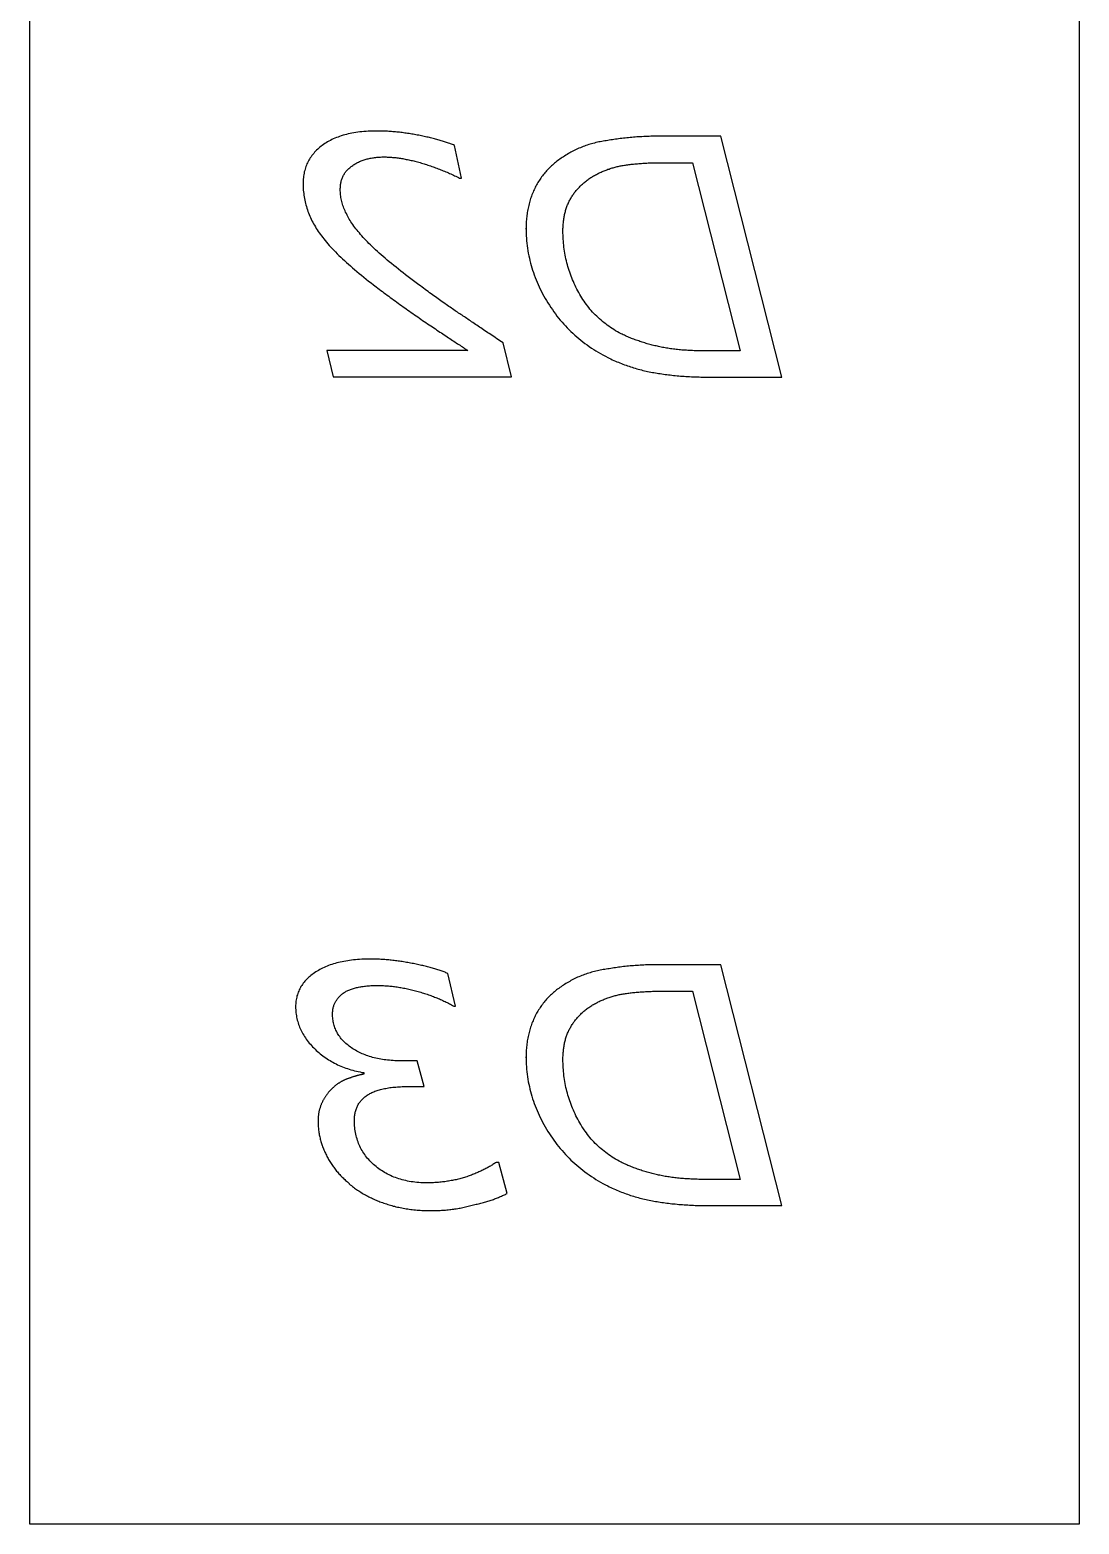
# Model space of a CAD drawing. Extents: x 0.06 to 4.03, y 0.06 to 10.05.
# Drawn here: x 2.046 to 4.034, y 3.889 to 6.72 of the extents above; entities that cross this region are included whole.
import ezdxf

# ---------------------------------------------------------------- set-up
doc = ezdxf.new("R2010")
doc.units = 0
doc.layers.add('CAPA_1', color=7, linetype='CONTINUOUS')

msp = doc.modelspace()

# ---------------------------------------------------------------- linework, layer by layer
at = {"layer": 'CAPA_1', "color": 7}
msp.add_lwpolyline([(2.0464, 10.054), (4.0337, 10.054), (4.0337, 3.8893), (2.0464, 3.8893)], close=True, dxfattribs=at)
for points in [[(2.7039, 6.5283), (2.6996, 6.5283), (2.6954, 6.5282), (2.6912, 6.5281), (2.6871, 6.5279), (2.6831, 6.5276), (2.6791, 6.5273), (2.6751, 6.527), (2.6713, 6.5265), (2.6675, 6.5261), (2.6638, 6.5255), (2.6601, 6.5249), (2.6565, 6.5243), (2.653, 6.5236), (2.6495, 6.5228), (2.6461, 6.522), (2.6427, 6.5211), (2.6395, 6.5202), (2.6362, 6.5192), (2.6331, 6.5181), (2.63, 6.517), (2.627, 6.5159), (2.624, 6.5147), (2.6211, 6.5134), (2.6183, 6.5121), (2.6155, 6.5107), (2.6128, 6.5092), (2.6102, 6.5078), (2.6076, 6.5062), (2.6051, 6.5046), (2.6026, 6.5029), (2.6003, 6.5012)], [(2.7829, 6.5202), (2.7802, 6.5207), (2.7776, 6.5212), (2.7749, 6.5217), (2.7723, 6.5222), (2.7697, 6.5226), (2.7671, 6.523), (2.7645, 6.5235), (2.7619, 6.5239), (2.7593, 6.5242), (2.7567, 6.5246), (2.7541, 6.525), (2.7515, 6.5253), (2.7489, 6.5256), (2.7464, 6.5259), (2.7438, 6.5262), (2.7413, 6.5264), (2.7387, 6.5267), (2.7362, 6.5269), (2.7337, 6.5271), (2.7312, 6.5273), (2.7287, 6.5275), (2.7262, 6.5277), (2.7237, 6.5278), (2.7212, 6.5279), (2.7187, 6.528), (2.7162, 6.5281), (2.7137, 6.5282), (2.7113, 6.5283), (2.7088, 6.5283), (2.7064, 6.5283), (2.7039, 6.5283)], [(2.8504, 6.5012), (2.8487, 6.5019), (2.8469, 6.5026), (2.8452, 6.5033), (2.8433, 6.504), (2.8415, 6.5046), (2.8396, 6.5053), (2.8377, 6.506), (2.8358, 6.5066), (2.8338, 6.5073), (2.8318, 6.5079), (2.8298, 6.5086), (2.8278, 6.5092), (2.8257, 6.5098), (2.8235, 6.5105), (2.8214, 6.5111), (2.8192, 6.5117), (2.817, 6.5123), (2.8148, 6.5129), (2.8125, 6.5135), (2.8102, 6.5141), (2.8079, 6.5147), (2.8055, 6.5152), (2.8031, 6.5158), (2.8007, 6.5164), (2.7982, 6.5169), (2.7957, 6.5175), (2.7932, 6.5181), (2.7907, 6.5186), (2.7881, 6.5191), (2.7855, 6.5197), (2.7829, 6.5202)], [(3.2397, 6.5185), (3.2362, 6.5185), (3.2327, 6.5185), (3.2293, 6.5184), (3.2259, 6.5184), (3.2224, 6.5183), (3.2191, 6.5182), (3.2157, 6.5181), (3.2124, 6.5179), (3.209, 6.5178), (3.2057, 6.5176), (3.2024, 6.5175), (3.1992, 6.5173), (3.1959, 6.5171), (3.1927, 6.5168), (3.1895, 6.5166), (3.1863, 6.5163), (3.1832, 6.516), (3.18, 6.5157), (3.1769, 6.5154), (3.1738, 6.5151), (3.1707, 6.5148), (3.1677, 6.5144), (3.1646, 6.514), (3.1616, 6.5136), (3.1586, 6.5132), (3.1556, 6.5128), (3.1527, 6.5123), (3.1497, 6.5118), (3.1468, 6.5114), (3.1439, 6.5109), (3.141, 6.5103)], [(3.336, 6.0621), (3.4704, 6.0621), (3.3554, 6.5185), (3.2397, 6.5185)], [(2.6003, 6.5012), (2.598, 6.4994), (2.5957, 6.4976), (2.5936, 6.4958), (2.5915, 6.4939), (2.5895, 6.492), (2.5875, 6.49), (2.5857, 6.488), (2.5839, 6.486), (2.5822, 6.4839), (2.5805, 6.4818), (2.579, 6.4797), (2.5775, 6.4775), (2.5761, 6.4752), (2.5748, 6.473), (2.5735, 6.4707), (2.5723, 6.4683), (2.5712, 6.466), (2.5702, 6.4636), (2.5693, 6.4611), (2.5684, 6.4586), (2.5676, 6.4561), (2.5669, 6.4535), (2.5662, 6.4509), (2.5657, 6.4483), (2.5652, 6.4456), (2.5648, 6.4429), (2.5644, 6.4401), (2.5642, 6.4373), (2.564, 6.4345), (2.5639, 6.4316), (2.5638, 6.4287)], [(2.8604, 6.4391), (2.8638, 6.4391), (2.8504, 6.5012)], [(3.141, 6.5103), (3.1381, 6.51), (3.1353, 6.5096), (3.1324, 6.5091), (3.1296, 6.5086), (3.1268, 6.5081), (3.124, 6.5076), (3.1212, 6.507), (3.1184, 6.5063), (3.1156, 6.5056), (3.1129, 6.5049), (3.1102, 6.5042), (3.1075, 6.5034), (3.1048, 6.5025), (3.1021, 6.5017), (3.0995, 6.5008), (3.0968, 6.4998), (3.0942, 6.4988), (3.0916, 6.4978), (3.089, 6.4968), (3.0864, 6.4957), (3.0838, 6.4945), (3.0813, 6.4933), (3.0788, 6.4921), (3.0762, 6.4909), (3.0737, 6.4896), (3.0713, 6.4883), (3.0688, 6.4869), (3.0663, 6.4855), (3.0639, 6.484), (3.0615, 6.4826), (3.0591, 6.481)], [(2.6344, 6.4176), (2.6344, 6.4195), (2.6345, 6.4214), (2.6346, 6.4233), (2.6348, 6.4251), (2.635, 6.4269), (2.6353, 6.4287), (2.6356, 6.4305), (2.6359, 6.4322), (2.6363, 6.4338), (2.6368, 6.4355), (2.6373, 6.4371), (2.6379, 6.4387), (2.6385, 6.4403), (2.6391, 6.4418), (2.6399, 6.4433), (2.6406, 6.4447), (2.6414, 6.4462), (2.6423, 6.4476), (2.6432, 6.4489), (2.6441, 6.4503), (2.6451, 6.4516), (2.6462, 6.4529), (2.6473, 6.4541), (2.6484, 6.4553), (2.6496, 6.4565), (2.6508, 6.4576), (2.6521, 6.4588), (2.6535, 6.4599), (2.6549, 6.4609), (2.6563, 6.4619), (2.6578, 6.4629)], [(2.6578, 6.4629), (2.6593, 6.464), (2.6608, 6.465), (2.6624, 6.4659), (2.664, 6.4669), (2.6656, 6.4678), (2.6672, 6.4686), (2.6689, 6.4695), (2.6706, 6.4703), (2.6723, 6.471), (2.6741, 6.4717), (2.6758, 6.4724), (2.6777, 6.4731), (2.6795, 6.4737), (2.6814, 6.4743), (2.6832, 6.4749), (2.6852, 6.4754), (2.6871, 6.4759), (2.6891, 6.4764), (2.6911, 6.4768), (2.6931, 6.4772), (2.6952, 6.4775), (2.6973, 6.4778), (2.6994, 6.4781), (2.7015, 6.4784), (2.7037, 6.4786), (2.7059, 6.4788), (2.7081, 6.4789), (2.7104, 6.4791), (2.7127, 6.4792), (2.715, 6.4792), (2.7173, 6.4792)], [(2.7173, 6.4792), (2.7192, 6.4792), (2.7212, 6.4792), (2.7232, 6.4791), (2.7251, 6.479), (2.7271, 6.4789), (2.7292, 6.4788), (2.7312, 6.4787), (2.7333, 6.4785), (2.7353, 6.4783), (2.7374, 6.4781), (2.7395, 6.4779), (2.7417, 6.4776), (2.7438, 6.4773), (2.746, 6.477), (2.7481, 6.4767), (2.7504, 6.4763), (2.7526, 6.476), (2.7548, 6.4756), (2.7571, 6.4751), (2.7593, 6.4747), (2.7616, 6.4742), (2.7639, 6.4738), (2.7663, 6.4732), (2.7686, 6.4727), (2.771, 6.4722), (2.7734, 6.4716), (2.7758, 6.471), (2.7782, 6.4704), (2.7806, 6.4697), (2.7831, 6.4691), (2.7855, 6.4684)], [(2.7855, 6.4684), (2.788, 6.4677), (2.7904, 6.4669), (2.7929, 6.4662), (2.7953, 6.4654), (2.7978, 6.4647), (2.8002, 6.4639), (2.8027, 6.4631), (2.8051, 6.4623), (2.8076, 6.4614), (2.81, 6.4606), (2.8124, 6.4597), (2.8148, 6.4588), (2.8173, 6.4579), (2.8197, 6.457), (2.8221, 6.4561), (2.8245, 6.4551), (2.8269, 6.4542), (2.8294, 6.4532), (2.8318, 6.4522), (2.8342, 6.4512), (2.8366, 6.4502), (2.839, 6.4491), (2.8414, 6.4481), (2.8438, 6.447), (2.8462, 6.4459), (2.8485, 6.4448), (2.8509, 6.4437), (2.8533, 6.4426), (2.8557, 6.4414), (2.8581, 6.4402), (2.8604, 6.4391)], [(3.0591, 6.481), (3.0568, 6.4796), (3.0546, 6.4782), (3.0524, 6.4767), (3.0502, 6.4752), (3.0481, 6.4737), (3.046, 6.4721), (3.0439, 6.4705), (3.0419, 6.4689), (3.0399, 6.4673), (3.038, 6.4656), (3.036, 6.4639), (3.0341, 6.4622), (3.0323, 6.4604), (3.0305, 6.4587), (3.0287, 6.4568), (3.0269, 6.455), (3.0252, 6.4531), (3.0236, 6.4512), (3.0219, 6.4493), (3.0203, 6.4474), (3.0187, 6.4454), (3.0172, 6.4434), (3.0157, 6.4414), (3.0142, 6.4393), (3.0128, 6.4372), (3.0114, 6.4351), (3.01, 6.4329), (3.0087, 6.4307), (3.0074, 6.4285), (3.0061, 6.4263), (3.0049, 6.424)], [(3.1106, 6.4412), (3.1123, 6.4422), (3.1141, 6.4433), (3.1159, 6.4442), (3.1176, 6.4452), (3.1194, 6.4462), (3.1212, 6.4471), (3.123, 6.448), (3.1248, 6.4489), (3.1266, 6.4497), (3.1284, 6.4506), (3.1303, 6.4514), (3.1321, 6.4522), (3.134, 6.4529), (3.1358, 6.4537), (3.1377, 6.4544), (3.1395, 6.4551), (3.1414, 6.4558), (3.1433, 6.4564), (3.1452, 6.4571), (3.1471, 6.4577), (3.149, 6.4583), (3.1509, 6.4588), (3.1528, 6.4594), (3.1547, 6.4599), (3.1567, 6.4604), (3.1586, 6.4609), (3.1606, 6.4613), (3.1625, 6.4618), (3.1645, 6.4622), (3.1665, 6.4625), (3.1684, 6.4629)], [(3.1684, 6.4629), (3.1704, 6.4633), (3.1725, 6.4636), (3.1745, 6.4639), (3.1767, 6.4642), (3.1788, 6.4645), (3.181, 6.4648), (3.1832, 6.4651), (3.1854, 6.4653), (3.1877, 6.4656), (3.19, 6.4658), (3.1923, 6.4661), (3.1947, 6.4663), (3.1971, 6.4665), (3.1996, 6.4667), (3.2021, 6.4669), (3.2046, 6.4671), (3.2071, 6.4672), (3.2097, 6.4674), (3.2123, 6.4675), (3.215, 6.4677), (3.2176, 6.4678), (3.2204, 6.4679), (3.2231, 6.468), (3.2259, 6.4681), (3.2287, 6.4681), (3.2316, 6.4682), (3.2345, 6.4682), (3.2374, 6.4683), (3.2403, 6.4683), (3.2433, 6.4683), (3.2464, 6.4683)], [(3.2464, 6.4683), (3.3015, 6.4683), (3.3918, 6.1118), (3.3226, 6.1118)], [(2.5638, 6.4287), (2.5638, 6.4256), (2.5639, 6.4224), (2.5641, 6.4192), (2.5643, 6.4161), (2.5646, 6.4129), (2.565, 6.4098), (2.5654, 6.4067), (2.5659, 6.4036), (2.5664, 6.4005), (2.567, 6.3974), (2.5677, 6.3944), (2.5684, 6.3913), (2.5692, 6.3883), (2.5701, 6.3852), (2.571, 6.3822), (2.572, 6.3792), (2.5731, 6.3762), (2.5742, 6.3732), (2.5754, 6.3702), (2.5766, 6.3673), (2.5779, 6.3643), (2.5793, 6.3614), (2.5807, 6.3584), (2.5823, 6.3555), (2.5838, 6.3526), (2.5855, 6.3497), (2.5872, 6.3468), (2.5889, 6.3439), (2.5907, 6.3411), (2.5926, 6.3382), (2.5946, 6.3354)], [(3.0698, 6.3989), (3.0707, 6.4004), (3.0716, 6.402), (3.0725, 6.4035), (3.0735, 6.4051), (3.0745, 6.4066), (3.0755, 6.4081), (3.0765, 6.4096), (3.0776, 6.411), (3.0787, 6.4125), (3.0799, 6.4139), (3.0811, 6.4154), (3.0823, 6.4168), (3.0835, 6.4182), (3.0847, 6.4196), (3.086, 6.421), (3.0873, 6.4223), (3.0887, 6.4237), (3.0901, 6.425), (3.0915, 6.4264), (3.0929, 6.4277), (3.0944, 6.429), (3.0959, 6.4302), (3.0974, 6.4315), (3.0989, 6.4328), (3.1005, 6.434), (3.1021, 6.4352), (3.1037, 6.4365), (3.1054, 6.4377), (3.1071, 6.4389), (3.1088, 6.44), (3.1106, 6.4412)], [(2.6681, 6.3378), (2.666, 6.3405), (2.6639, 6.3431), (2.6619, 6.3457), (2.66, 6.3484), (2.6581, 6.351), (2.6563, 6.3536), (2.6546, 6.3562), (2.653, 6.3588), (2.6514, 6.3614), (2.6499, 6.364), (2.6484, 6.3666), (2.6471, 6.3692), (2.6458, 6.3718), (2.6445, 6.3744), (2.6434, 6.377), (2.6423, 6.3795), (2.6413, 6.3821), (2.6403, 6.3847), (2.6394, 6.3872), (2.6386, 6.3898), (2.6379, 6.3923), (2.6372, 6.3949), (2.6366, 6.3974), (2.6361, 6.4), (2.6356, 6.4025), (2.6353, 6.405), (2.6349, 6.4076), (2.6347, 6.4101), (2.6345, 6.4126), (2.6344, 6.4151), (2.6344, 6.4176)], [(3.0049, 6.424), (3.0037, 6.4218), (3.0026, 6.4195), (3.0015, 6.4172), (3.0004, 6.4148), (2.9994, 6.4125), (2.9984, 6.4101), (2.9974, 6.4077), (2.9965, 6.4052), (2.9956, 6.4028), (2.9948, 6.4003), (2.994, 6.3978), (2.9932, 6.3952), (2.9925, 6.3927), (2.9918, 6.3901), (2.9912, 6.3875), (2.9906, 6.3849), (2.99, 6.3822), (2.9895, 6.3795), (2.989, 6.3768), (2.9885, 6.3741), (2.9881, 6.3714), (2.9877, 6.3686), (2.9874, 6.3658), (2.9871, 6.363), (2.9869, 6.3602), (2.9867, 6.3573), (2.9865, 6.3544), (2.9863, 6.3515), (2.9862, 6.3486), (2.9862, 6.3456), (2.9862, 6.3426)], [(3.0561, 6.3389), (3.0561, 6.3411), (3.0561, 6.3434), (3.0562, 6.3456), (3.0563, 6.3478), (3.0564, 6.3499), (3.0566, 6.3521), (3.0568, 6.3542), (3.057, 6.3563), (3.0572, 6.3584), (3.0575, 6.3604), (3.0578, 6.3625), (3.0581, 6.3645), (3.0585, 6.3665), (3.0589, 6.3685), (3.0593, 6.3704), (3.0597, 6.3723), (3.0602, 6.3743), (3.0607, 6.3762), (3.0612, 6.378), (3.0618, 6.3799), (3.0624, 6.3817), (3.063, 6.3835), (3.0636, 6.3853), (3.0643, 6.3871), (3.065, 6.3888), (3.0657, 6.3905), (3.0665, 6.3922), (3.0673, 6.3939), (3.0681, 6.3956), (3.0689, 6.3972), (3.0698, 6.3989)], [(2.9862, 6.3443), (2.9862, 6.3395), (2.9864, 6.3347), (2.9866, 6.3299), (2.9869, 6.3251), (2.9873, 6.3204), (2.9877, 6.3156), (2.9883, 6.3109), (2.9889, 6.3062), (2.9897, 6.3015), (2.9905, 6.2968), (2.9914, 6.2922), (2.9924, 6.2875), (2.9935, 6.2829), (2.9946, 6.2783), (2.9959, 6.2737), (2.9972, 6.2692), (2.9987, 6.2646), (3.0002, 6.2601), (3.0018, 6.2556), (3.0034, 6.251), (3.0052, 6.2466), (3.0071, 6.2421), (3.009, 6.2376), (3.011, 6.2332), (3.0132, 6.2288), (3.0154, 6.2244), (3.0176, 6.22), (3.02, 6.2156), (3.0225, 6.2113), (3.025, 6.207), (3.0277, 6.2026)], [(2.9862, 6.3426), (2.9862, 6.3443)], [(2.5946, 6.3354), (2.5966, 6.3325), (2.5987, 6.3296), (2.601, 6.3267), (2.6033, 6.3238), (2.6057, 6.3208), (2.6082, 6.3178), (2.6108, 6.3148), (2.6135, 6.3117), (2.6163, 6.3086), (2.6192, 6.3055), (2.6222, 6.3024), (2.6253, 6.2992), (2.6285, 6.296), (2.6318, 6.2927), (2.6352, 6.2895), (2.6386, 6.2862), (2.6422, 6.2828), (2.6459, 6.2795), (2.6496, 6.2761), (2.6535, 6.2727), (2.6574, 6.2692), (2.6615, 6.2657), (2.6656, 6.2622), (2.6699, 6.2587), (2.6742, 6.2551), (2.6787, 6.2515), (2.6832, 6.2479), (2.6878, 6.2442), (2.6925, 6.2405), (2.6973, 6.2368), (2.7023, 6.2331)], [(2.7832, 6.2371), (2.778, 6.241), (2.7729, 6.2448), (2.7678, 6.2485), (2.7629, 6.2522), (2.7581, 6.2559), (2.7534, 6.2595), (2.7488, 6.2631), (2.7443, 6.2667), (2.7399, 6.2702), (2.7356, 6.2737), (2.7313, 6.2772), (2.7272, 6.2806), (2.7232, 6.2839), (2.7193, 6.2872), (2.7155, 6.2905), (2.7118, 6.2938), (2.7082, 6.297), (2.7047, 6.3002), (2.7013, 6.3033), (2.6979, 6.3064), (2.6947, 6.3094), (2.6916, 6.3125), (2.6886, 6.3154), (2.6857, 6.3184), (2.6829, 6.3213), (2.6802, 6.3241), (2.6776, 6.3269), (2.6751, 6.3297), (2.6727, 6.3325), (2.6704, 6.3352), (2.6681, 6.3378)], [(3.0561, 6.3387), (3.0561, 6.3389)], [(3.0842, 6.2256), (3.0824, 6.229), (3.0807, 6.2325), (3.079, 6.236), (3.0774, 6.2395), (3.0758, 6.243), (3.0743, 6.2465), (3.0729, 6.25), (3.0715, 6.2536), (3.0702, 6.2571), (3.069, 6.2607), (3.0678, 6.2643), (3.0666, 6.2679), (3.0655, 6.2715), (3.0645, 6.2751), (3.0636, 6.2788), (3.0626, 6.2824), (3.0618, 6.2861), (3.061, 6.2897), (3.0603, 6.2934), (3.0596, 6.2971), (3.059, 6.3008), (3.0584, 6.3046), (3.0579, 6.3083), (3.0575, 6.3121), (3.0571, 6.3158), (3.0568, 6.3196), (3.0565, 6.3234), (3.0563, 6.3272), (3.0562, 6.331), (3.0561, 6.3349), (3.0561, 6.3387)], [(2.7023, 6.2331), (2.7052, 6.2308), (2.7082, 6.2286), (2.7112, 6.2264), (2.7141, 6.2241), (2.7171, 6.2219), (2.7201, 6.2197), (2.7231, 6.2175), (2.7261, 6.2153), (2.7291, 6.2131), (2.7321, 6.2109), (2.7351, 6.2087), (2.7381, 6.2065), (2.7412, 6.2043), (2.7442, 6.2021), (2.7472, 6.1999), (2.7503, 6.1977), (2.7533, 6.1955), (2.7564, 6.1934), (2.7594, 6.1912), (2.7625, 6.189), (2.7656, 6.1869), (2.7686, 6.1847), (2.7717, 6.1826), (2.7748, 6.1804), (2.7779, 6.1783), (2.781, 6.1761), (2.7841, 6.174), (2.7872, 6.1719), (2.7903, 6.1697), (2.7934, 6.1676), (2.7966, 6.1655)], [(2.8628, 6.1807), (2.8606, 6.1821), (2.8585, 6.1835), (2.8562, 6.185), (2.854, 6.1865), (2.8518, 6.188), (2.8495, 6.1896), (2.8471, 6.1912), (2.8448, 6.1928), (2.8424, 6.1944), (2.84, 6.1961), (2.8376, 6.1977), (2.8351, 6.1995), (2.8327, 6.2012), (2.8302, 6.203), (2.8276, 6.2048), (2.825, 6.2066), (2.8224, 6.2084), (2.8198, 6.2103), (2.8172, 6.2122), (2.8145, 6.2141), (2.8118, 6.2161), (2.8091, 6.2181), (2.8063, 6.2201), (2.8035, 6.2221), (2.8007, 6.2242), (2.7978, 6.2263), (2.795, 6.2284), (2.7921, 6.2305), (2.7891, 6.2327), (2.7862, 6.2349), (2.7832, 6.2371)], [(3.0277, 6.2026), (3.0304, 6.1984), (3.0331, 6.1942), (3.036, 6.19), (3.0389, 6.1859), (3.0418, 6.1819), (3.0448, 6.1779), (3.0479, 6.174), (3.0511, 6.1702), (3.0543, 6.1664), (3.0576, 6.1627), (3.0609, 6.1591), (3.0643, 6.1555), (3.0678, 6.1519), (3.0713, 6.1485), (3.0749, 6.1451), (3.0786, 6.1418), (3.0823, 6.1385), (3.0861, 6.1353), (3.0899, 6.1321), (3.0938, 6.129), (3.0978, 6.126), (3.1018, 6.1231), (3.1059, 6.1202), (3.1101, 6.1173), (3.1143, 6.1146), (3.1186, 6.1118), (3.123, 6.1092), (3.1274, 6.1066), (3.1319, 6.1041), (3.1364, 6.1016), (3.141, 6.0992)], [(3.1661, 6.1444), (3.1627, 6.1463), (3.1593, 6.1481), (3.1559, 6.1501), (3.1526, 6.1521), (3.1494, 6.1542), (3.1462, 6.1563), (3.1431, 6.1584), (3.14, 6.1606), (3.137, 6.1629), (3.134, 6.1652), (3.1311, 6.1675), (3.1283, 6.17), (3.1255, 6.1724), (3.1227, 6.1749), (3.12, 6.1775), (3.1174, 6.1801), (3.1148, 6.1828), (3.1123, 6.1855), (3.1098, 6.1883), (3.1073, 6.1911), (3.105, 6.194), (3.1026, 6.1969), (3.1004, 6.1999), (3.0982, 6.2029), (3.096, 6.206), (3.0939, 6.2091), (3.0918, 6.2123), (3.0898, 6.2155), (3.0879, 6.2188), (3.086, 6.2222), (3.0842, 6.2256)], [(2.9427, 6.127), (2.9397, 6.129), (2.9367, 6.131), (2.9337, 6.133), (2.9308, 6.1349), (2.9279, 6.1369), (2.925, 6.1388), (2.9221, 6.1407), (2.9193, 6.1426), (2.9165, 6.1445), (2.9138, 6.1463), (2.9111, 6.1481), (2.9084, 6.1499), (2.9057, 6.1517), (2.9031, 6.1535), (2.9004, 6.1553), (2.8979, 6.157), (2.8953, 6.1587), (2.8928, 6.1604), (2.8903, 6.1621), (2.8879, 6.1637), (2.8854, 6.1654), (2.883, 6.167), (2.8807, 6.1686), (2.8783, 6.1702), (2.876, 6.1717), (2.8737, 6.1733), (2.8715, 6.1748), (2.8693, 6.1763), (2.8671, 6.1778), (2.8649, 6.1792), (2.8628, 6.1807)], [(2.7966, 6.1655), (2.7997, 6.1634), (2.8027, 6.1613), (2.8057, 6.1593), (2.8087, 6.1573), (2.8117, 6.1553), (2.8146, 6.1533), (2.8175, 6.1514), (2.8203, 6.1495), (2.8231, 6.1476), (2.8259, 6.1458), (2.8286, 6.1439), (2.8313, 6.1421), (2.834, 6.1403), (2.8367, 6.1386), (2.8393, 6.1368), (2.8418, 6.1351), (2.8444, 6.1334), (2.8469, 6.1318), (2.8493, 6.1302), (2.8517, 6.1286), (2.8541, 6.127), (2.8565, 6.1254), (2.8588, 6.1239), (2.8611, 6.1224), (2.8634, 6.1209), (2.8656, 6.1195), (2.8678, 6.118), (2.8699, 6.1166), (2.872, 6.1152), (2.8741, 6.1139), (2.8762, 6.1126)], [(3.2373, 6.12), (3.2349, 6.1205), (3.2325, 6.1211), (3.2301, 6.1216), (3.2276, 6.1222), (3.2253, 6.1228), (3.2229, 6.1234), (3.2205, 6.1241), (3.2181, 6.1247), (3.2158, 6.1254), (3.2134, 6.1261), (3.2111, 6.1268), (3.2087, 6.1275), (3.2064, 6.1282), (3.2041, 6.129), (3.2018, 6.1298), (3.1995, 6.1306), (3.1972, 6.1314), (3.1949, 6.1322), (3.1926, 6.133), (3.1904, 6.1339), (3.1881, 6.1347), (3.1859, 6.1356), (3.1836, 6.1365), (3.1814, 6.1375), (3.1792, 6.1384), (3.177, 6.1394), (3.1748, 6.1403), (3.1726, 6.1413), (3.1704, 6.1423), (3.1683, 6.1434), (3.1661, 6.1444)], [(2.621, 6.0629), (2.9584, 6.0629), (2.9427, 6.127)], [(3.3226, 6.1118), (3.3195, 6.1118), (3.3165, 6.1119), (3.3134, 6.1119), (3.3104, 6.112), (3.3074, 6.1121), (3.3045, 6.1121), (3.3015, 6.1123), (3.2986, 6.1124), (3.2957, 6.1125), (3.2928, 6.1127), (3.29, 6.1129), (3.2871, 6.1131), (3.2843, 6.1133), (3.2815, 6.1135), (3.2788, 6.1137), (3.276, 6.114), (3.2733, 6.1143), (3.2706, 6.1146), (3.2679, 6.1149), (3.2652, 6.1152), (3.2626, 6.1156), (3.26, 6.1159), (3.2574, 6.1163), (3.2548, 6.1167), (3.2522, 6.1171), (3.2497, 6.1176), (3.2472, 6.118), (3.2447, 6.1185), (3.2422, 6.119), (3.2398, 6.1195), (3.2373, 6.12)], [(2.8762, 6.1126), (2.6086, 6.1126), (2.621, 6.0629)], [(3.141, 6.0992), (3.1439, 6.0979), (3.1467, 6.0965), (3.1496, 6.0952), (3.1524, 6.0939), (3.1553, 6.0926), (3.1582, 6.0914), (3.1611, 6.0902), (3.1639, 6.089), (3.1668, 6.0879), (3.1697, 6.0867), (3.1726, 6.0856), (3.1755, 6.0846), (3.1784, 6.0836), (3.1813, 6.0826), (3.1842, 6.0816), (3.1871, 6.0807), (3.19, 6.0798), (3.193, 6.0789), (3.1959, 6.078), (3.1988, 6.0772), (3.2017, 6.0764), (3.2047, 6.0757), (3.2076, 6.0749), (3.2106, 6.0743), (3.2135, 6.0736), (3.2165, 6.0729), (3.2194, 6.0723), (3.2224, 6.0718), (3.2254, 6.0712), (3.2283, 6.0707), (3.2313, 6.0702)], [(3.2313, 6.0702), (3.2343, 6.0697), (3.2373, 6.0692), (3.2404, 6.0687), (3.2434, 6.0682), (3.2465, 6.0678), (3.2496, 6.0674), (3.2528, 6.0669), (3.256, 6.0665), (3.2592, 6.0662), (3.2624, 6.0658), (3.2656, 6.0655), (3.2689, 6.0651), (3.2722, 6.0648), (3.2755, 6.0645), (3.2789, 6.0642), (3.2823, 6.064), (3.2857, 6.0637), (3.2891, 6.0635), (3.2925, 6.0633), (3.296, 6.0631), (3.2995, 6.0629), (3.3031, 6.0628), (3.3066, 6.0626), (3.3102, 6.0625), (3.3138, 6.0624), (3.3174, 6.0623), (3.3211, 6.0622), (3.3248, 6.0621), (3.3285, 6.0621), (3.3322, 6.0621), (3.336, 6.0621)], [(2.6916, 4.9597), (2.6873, 4.9597), (2.6832, 4.9596), (2.6791, 4.9595), (2.675, 4.9593), (2.671, 4.959), (2.6671, 4.9588), (2.6632, 4.9584), (2.6594, 4.9581), (2.6557, 4.9576), (2.652, 4.9571), (2.6483, 4.9566), (2.6448, 4.956), (2.6412, 4.9554), (2.6378, 4.9547), (2.6344, 4.954), (2.631, 4.9532), (2.6278, 4.9523), (2.6245, 4.9514), (2.6214, 4.9505), (2.6182, 4.9495), (2.6152, 4.9485), (2.6122, 4.9474), (2.6093, 4.9462), (2.6064, 4.945), (2.6036, 4.9438), (2.6008, 4.9425), (2.5981, 4.9412), (2.5955, 4.9398), (2.5929, 4.9383), (2.5904, 4.9368), (2.5879, 4.9353)], [(2.7702, 4.9515), (2.7675, 4.9521), (2.7648, 4.9526), (2.7622, 4.953), (2.7595, 4.9535), (2.7569, 4.954), (2.7543, 4.9544), (2.7516, 4.9548), (2.749, 4.9552), (2.7464, 4.9556), (2.7438, 4.9559), (2.7413, 4.9563), (2.7387, 4.9566), (2.7361, 4.9569), (2.7336, 4.9572), (2.731, 4.9575), (2.7285, 4.9578), (2.726, 4.958), (2.7235, 4.9583), (2.721, 4.9585), (2.7185, 4.9587), (2.716, 4.9588), (2.7135, 4.959), (2.711, 4.9591), (2.7085, 4.9593), (2.7061, 4.9594), (2.7036, 4.9595), (2.7012, 4.9595), (2.6988, 4.9596), (2.6964, 4.9597), (2.694, 4.9597), (2.6916, 4.9597)], [(2.5879, 4.9353), (2.5855, 4.9337), (2.5831, 4.932), (2.5809, 4.9304), (2.5787, 4.9287), (2.5766, 4.9269), (2.5746, 4.9252), (2.5726, 4.9234), (2.5708, 4.9215), (2.569, 4.9197), (2.5673, 4.9177), (2.5656, 4.9158), (2.5641, 4.9138), (2.5626, 4.9118), (2.5612, 4.9098), (2.5599, 4.9077), (2.5587, 4.9056), (2.5575, 4.9034), (2.5565, 4.9012), (2.5555, 4.899), (2.5546, 4.8967), (2.5537, 4.8944), (2.553, 4.8921), (2.5523, 4.8898), (2.5517, 4.8874), (2.5512, 4.8849), (2.5508, 4.8825), (2.5504, 4.8799), (2.5501, 4.8774), (2.5499, 4.8748), (2.5498, 4.8722), (2.5498, 4.8696)], [(2.838, 4.9325), (2.8363, 4.9332), (2.8345, 4.9339), (2.8327, 4.9346), (2.8309, 4.9353), (2.829, 4.936), (2.8271, 4.9366), (2.8252, 4.9373), (2.8233, 4.938), (2.8213, 4.9386), (2.8193, 4.9393), (2.8172, 4.9399), (2.8152, 4.9405), (2.8131, 4.9412), (2.8109, 4.9418), (2.8088, 4.9424), (2.8066, 4.943), (2.8044, 4.9436), (2.8021, 4.9442), (2.7998, 4.9448), (2.7975, 4.9454), (2.7952, 4.946), (2.7928, 4.9466), (2.7904, 4.9472), (2.788, 4.9477), (2.7855, 4.9483), (2.783, 4.9488), (2.7805, 4.9494), (2.778, 4.9499), (2.7754, 4.9505), (2.7728, 4.951), (2.7702, 4.9515)], [(2.8491, 4.8707), (2.8524, 4.8707), (2.838, 4.9325)], [(3.141, 4.9409), (3.1381, 4.9405), (3.1353, 4.9401), (3.1324, 4.9397), (3.1296, 4.9392), (3.1268, 4.9387), (3.124, 4.9381), (3.1212, 4.9375), (3.1184, 4.9369), (3.1156, 4.9362), (3.1129, 4.9355), (3.1102, 4.9347), (3.1075, 4.9339), (3.1048, 4.9331), (3.1021, 4.9322), (3.0995, 4.9313), (3.0968, 4.9304), (3.0942, 4.9294), (3.0916, 4.9284), (3.089, 4.9273), (3.0864, 4.9262), (3.0838, 4.9251), (3.0813, 4.9239), (3.0788, 4.9227), (3.0762, 4.9214), (3.0737, 4.9201), (3.0713, 4.9188), (3.0688, 4.9174), (3.0663, 4.916), (3.0639, 4.9146), (3.0615, 4.9131), (3.0591, 4.9116)], [(3.2397, 4.949), (3.2362, 4.949), (3.2327, 4.949), (3.2293, 4.949), (3.2259, 4.9489), (3.2224, 4.9488), (3.2191, 4.9487), (3.2157, 4.9486), (3.2124, 4.9485), (3.209, 4.9484), (3.2057, 4.9482), (3.2024, 4.948), (3.1992, 4.9478), (3.1959, 4.9476), (3.1927, 4.9474), (3.1895, 4.9471), (3.1863, 4.9469), (3.1832, 4.9466), (3.18, 4.9463), (3.1769, 4.946), (3.1738, 4.9457), (3.1707, 4.9453), (3.1677, 4.9449), (3.1646, 4.9446), (3.1616, 4.9442), (3.1586, 4.9437), (3.1556, 4.9433), (3.1527, 4.9429), (3.1497, 4.9424), (3.1468, 4.9419), (3.1439, 4.9414), (3.141, 4.9409)], [(3.336, 4.4926), (3.4704, 4.4926), (3.3554, 4.949), (3.2397, 4.949)], [(2.6414, 4.8962), (2.6428, 4.897), (2.6442, 4.8979), (2.6457, 4.8987), (2.6473, 4.8995), (2.6488, 4.9002), (2.6505, 4.9009), (2.6521, 4.9016), (2.6538, 4.9023), (2.6556, 4.9029), (2.6574, 4.9035), (2.6592, 4.9041), (2.6611, 4.9047), (2.663, 4.9052), (2.665, 4.9057), (2.667, 4.9061), (2.669, 4.9066), (2.6711, 4.907), (2.6732, 4.9074), (2.6754, 4.9077), (2.6776, 4.908), (2.6799, 4.9083), (2.6822, 4.9086), (2.6846, 4.9088), (2.687, 4.9091), (2.6894, 4.9092), (2.6919, 4.9094), (2.6944, 4.9095), (2.697, 4.9096), (2.6996, 4.9097), (2.7022, 4.9097), (2.7049, 4.9097)], [(2.7049, 4.9097), (2.7072, 4.9097), (2.7094, 4.9097), (2.7117, 4.9096), (2.714, 4.9096), (2.7163, 4.9095), (2.7186, 4.9093), (2.7209, 4.9092), (2.7232, 4.909), (2.7255, 4.9088), (2.7279, 4.9086), (2.7302, 4.9084), (2.7326, 4.9081), (2.7349, 4.9078), (2.7373, 4.9075), (2.7397, 4.9072), (2.7421, 4.9069), (2.7445, 4.9065), (2.7469, 4.9061), (2.7493, 4.9057), (2.7518, 4.9052), (2.7542, 4.9048), (2.7567, 4.9043), (2.7591, 4.9038), (2.7616, 4.9032), (2.7641, 4.9027), (2.7666, 4.9021), (2.7691, 4.9015), (2.7716, 4.9009), (2.7741, 4.9002), (2.7766, 4.8996), (2.7792, 4.8989)], [(2.7792, 4.8989), (2.7817, 4.8982), (2.7842, 4.8975), (2.7867, 4.8967), (2.7892, 4.896), (2.7917, 4.8952), (2.7941, 4.8944), (2.7965, 4.8937), (2.7989, 4.8929), (2.8013, 4.892), (2.8037, 4.8912), (2.806, 4.8904), (2.8084, 4.8895), (2.8107, 4.8886), (2.813, 4.8878), (2.8153, 4.8869), (2.8175, 4.886), (2.8197, 4.885), (2.822, 4.8841), (2.8242, 4.8831), (2.8263, 4.8822), (2.8285, 4.8812), (2.8306, 4.8802), (2.8328, 4.8792), (2.8349, 4.8782), (2.837, 4.8771), (2.839, 4.8761), (2.8411, 4.875), (2.8431, 4.874), (2.8451, 4.8729), (2.8471, 4.8718), (2.8491, 4.8707)], [(3.0591, 4.9116), (3.0568, 4.9102), (3.0546, 4.9087), (3.0524, 4.9073), (3.0502, 4.9058), (3.0481, 4.9042), (3.046, 4.9027), (3.0439, 4.9011), (3.0419, 4.8995), (3.0399, 4.8978), (3.038, 4.8962), (3.036, 4.8945), (3.0341, 4.8928), (3.0323, 4.891), (3.0305, 4.8892), (3.0287, 4.8874), (3.0269, 4.8856), (3.0252, 4.8837), (3.0236, 4.8818), (3.0219, 4.8799), (3.0203, 4.8779), (3.0187, 4.876), (3.0172, 4.8739), (3.0157, 4.8719), (3.0142, 4.8698), (3.0128, 4.8678), (3.0114, 4.8656), (3.01, 4.8635), (3.0087, 4.8613), (3.0074, 4.8591), (3.0061, 4.8569), (3.0049, 4.8546)], [(3.1684, 4.8934), (3.1704, 4.8938), (3.1725, 4.8941), (3.1745, 4.8944), (3.1767, 4.8947), (3.1788, 4.895), (3.181, 4.8953), (3.1832, 4.8956), (3.1854, 4.8959), (3.1877, 4.8961), (3.19, 4.8964), (3.1923, 4.8966), (3.1947, 4.8968), (3.1971, 4.897), (3.1996, 4.8972), (3.2021, 4.8974), (3.2046, 4.8976), (3.2071, 4.8978), (3.2097, 4.8979), (3.2123, 4.8981), (3.215, 4.8982), (3.2176, 4.8983), (3.2204, 4.8984), (3.2231, 4.8985), (3.2259, 4.8986), (3.2287, 4.8987), (3.2316, 4.8987), (3.2345, 4.8988), (3.2374, 4.8988), (3.2403, 4.8988), (3.2433, 4.8989), (3.2464, 4.8989)], [(3.2464, 4.8989), (3.3015, 4.8989), (3.3918, 4.5424), (3.3226, 4.5424)], [(2.5498, 4.8696), (2.5498, 4.8667), (2.5499, 4.8638), (2.5501, 4.8609), (2.5504, 4.8581), (2.5507, 4.8552), (2.5511, 4.8524), (2.5516, 4.8496), (2.5522, 4.8469), (2.5529, 4.8441), (2.5536, 4.8414), (2.5544, 4.8387), (2.5553, 4.836), (2.5562, 4.8333), (2.5573, 4.8307), (2.5584, 4.8281), (2.5596, 4.8255), (2.5608, 4.8229), (2.5622, 4.8203), (2.5636, 4.8178), (2.5651, 4.8153), (2.5666, 4.8128), (2.5683, 4.8103), (2.57, 4.8079), (2.5718, 4.8054), (2.5737, 4.803), (2.5756, 4.8006), (2.5777, 4.7983), (2.5798, 4.7959), (2.582, 4.7936), (2.5842, 4.7913), (2.5866, 4.789)], [(2.6197, 4.856), (2.6197, 4.8576), (2.6197, 4.8591), (2.6199, 4.8607), (2.62, 4.8622), (2.6202, 4.8637), (2.6205, 4.8651), (2.6208, 4.8666), (2.6211, 4.868), (2.6215, 4.8695), (2.6219, 4.8709), (2.6224, 4.8723), (2.6229, 4.8736), (2.6235, 4.875), (2.6241, 4.8763), (2.6247, 4.8776), (2.6254, 4.8789), (2.6262, 4.8802), (2.627, 4.8814), (2.6278, 4.8827), (2.6287, 4.8839), (2.6296, 4.8851), (2.6306, 4.8863), (2.6316, 4.8875), (2.6327, 4.8886), (2.6338, 4.8898), (2.635, 4.8909), (2.6361, 4.892), (2.6374, 4.8931), (2.6387, 4.8941), (2.64, 4.8952), (2.6414, 4.8962)], [(3.0698, 4.8294), (3.0707, 4.831), (3.0716, 4.8325), (3.0725, 4.8341), (3.0735, 4.8356), (3.0745, 4.8371), (3.0755, 4.8386), (3.0765, 4.8401), (3.0776, 4.8416), (3.0787, 4.843), (3.0799, 4.8445), (3.0811, 4.8459), (3.0823, 4.8473), (3.0835, 4.8487), (3.0847, 4.8501), (3.086, 4.8515), (3.0873, 4.8529), (3.0887, 4.8542), (3.0901, 4.8556), (3.0915, 4.8569), (3.0929, 4.8582), (3.0944, 4.8595), (3.0959, 4.8608), (3.0974, 4.862), (3.0989, 4.8633), (3.1005, 4.8645), (3.1021, 4.8658), (3.1037, 4.867), (3.1054, 4.8682), (3.1071, 4.8694), (3.1088, 4.8706), (3.1106, 4.8717)], [(3.1106, 4.8717), (3.1123, 4.8728), (3.1141, 4.8738), (3.1159, 4.8748), (3.1176, 4.8757), (3.1194, 4.8767), (3.1212, 4.8776), (3.123, 4.8785), (3.1248, 4.8794), (3.1266, 4.8803), (3.1284, 4.8811), (3.1303, 4.8819), (3.1321, 4.8827), (3.134, 4.8835), (3.1358, 4.8842), (3.1377, 4.8849), (3.1395, 4.8856), (3.1414, 4.8863), (3.1433, 4.887), (3.1452, 4.8876), (3.1471, 4.8882), (3.149, 4.8888), (3.1509, 4.8894), (3.1528, 4.8899), (3.1547, 4.8904), (3.1567, 4.8909), (3.1586, 4.8914), (3.1606, 4.8919), (3.1625, 4.8923), (3.1645, 4.8927), (3.1665, 4.8931), (3.1684, 4.8934)], [(2.6558, 4.7914), (2.6535, 4.793), (2.6513, 4.7946), (2.6491, 4.7963), (2.6471, 4.798), (2.6451, 4.7997), (2.6431, 4.8015), (2.6413, 4.8033), (2.6395, 4.8051), (2.6378, 4.8069), (2.6362, 4.8088), (2.6347, 4.8107), (2.6332, 4.8127), (2.6318, 4.8147), (2.6305, 4.8167), (2.6293, 4.8187), (2.6281, 4.8208), (2.627, 4.8229), (2.626, 4.8251), (2.6251, 4.8273), (2.6242, 4.8295), (2.6234, 4.8317), (2.6227, 4.834), (2.6221, 4.8363), (2.6215, 4.8387), (2.621, 4.8411), (2.6206, 4.8435), (2.6203, 4.8459), (2.62, 4.8484), (2.6198, 4.8509), (2.6197, 4.8534), (2.6197, 4.856)], [(3.0049, 4.8546), (3.0037, 4.8523), (3.0026, 4.85), (3.0015, 4.8477), (3.0004, 4.8454), (2.9994, 4.843), (2.9984, 4.8406), (2.9974, 4.8382), (2.9965, 4.8358), (2.9956, 4.8333), (2.9948, 4.8308), (2.994, 4.8283), (2.9932, 4.8257), (2.9925, 4.8232), (2.9918, 4.8206), (2.9912, 4.818), (2.9906, 4.8154), (2.99, 4.8127), (2.9895, 4.81), (2.989, 4.8073), (2.9885, 4.8046), (2.9881, 4.8018), (2.9877, 4.799), (2.9874, 4.7962), (2.9871, 4.7934), (2.9869, 4.7905), (2.9867, 4.7877), (2.9865, 4.7848), (2.9863, 4.7818), (2.9862, 4.7789), (2.9862, 4.7759), (2.9862, 4.7729)], [(3.0561, 4.7694), (3.0561, 4.7717), (3.0561, 4.7739), (3.0562, 4.7761), (3.0563, 4.7783), (3.0564, 4.7804), (3.0566, 4.7826), (3.0568, 4.7847), (3.057, 4.7868), (3.0572, 4.7889), (3.0575, 4.791), (3.0578, 4.793), (3.0581, 4.795), (3.0585, 4.797), (3.0589, 4.799), (3.0593, 4.8009), (3.0597, 4.8029), (3.0602, 4.8048), (3.0607, 4.8067), (3.0612, 4.8086), (3.0618, 4.8104), (3.0624, 4.8122), (3.063, 4.814), (3.0636, 4.8158), (3.0643, 4.8176), (3.065, 4.8193), (3.0657, 4.8211), (3.0665, 4.8228), (3.0673, 4.8245), (3.0681, 4.8261), (3.0689, 4.8278), (3.0698, 4.8294)], [(2.5866, 4.789), (2.5889, 4.7867), (2.5913, 4.7846), (2.5938, 4.7824), (2.5963, 4.7804), (2.5988, 4.7784), (2.6014, 4.7764), (2.604, 4.7745), (2.6067, 4.7726), (2.6094, 4.7708), (2.6121, 4.769), (2.6149, 4.7673), (2.6177, 4.7657), (2.6205, 4.7641), (2.6234, 4.7626), (2.6264, 4.7611), (2.6293, 4.7596), (2.6324, 4.7583), (2.6354, 4.7569), (2.6385, 4.7556), (2.6417, 4.7544), (2.6448, 4.7533), (2.6481, 4.7521), (2.6513, 4.7511), (2.6546, 4.7501), (2.658, 4.7491), (2.6613, 4.7482), (2.6648, 4.7473), (2.6682, 4.7465), (2.6717, 4.7458), (2.6753, 4.7451), (2.6789, 4.7445)], [(2.7484, 4.767), (2.7448, 4.767), (2.7412, 4.7671), (2.7377, 4.7672), (2.7342, 4.7674), (2.7307, 4.7676), (2.7273, 4.7679), (2.7239, 4.7682), (2.7206, 4.7686), (2.7173, 4.7691), (2.7141, 4.7695), (2.7109, 4.7701), (2.7077, 4.7707), (2.7046, 4.7713), (2.7015, 4.772), (2.6985, 4.7727), (2.6955, 4.7735), (2.6926, 4.7743), (2.6897, 4.7752), (2.6868, 4.7762), (2.684, 4.7772), (2.6812, 4.7782), (2.6785, 4.7793), (2.6758, 4.7804), (2.6731, 4.7816), (2.6705, 4.7829), (2.668, 4.7842), (2.6654, 4.7855), (2.663, 4.7869), (2.6605, 4.7884), (2.6581, 4.7899), (2.6558, 4.7914)], [(2.7615, 4.7181), (2.7932, 4.7181), (2.7802, 4.767), (2.7484, 4.767)], [(2.9862, 4.7748), (2.9862, 4.77), (2.9864, 4.7652), (2.9866, 4.7604), (2.9869, 4.7556), (2.9873, 4.7509), (2.9877, 4.7462), (2.9883, 4.7414), (2.9889, 4.7367), (2.9897, 4.732), (2.9905, 4.7274), (2.9914, 4.7227), (2.9924, 4.7181), (2.9935, 4.7134), (2.9946, 4.7088), (2.9959, 4.7043), (2.9972, 4.6997), (2.9987, 4.6951), (3.0002, 4.6906), (3.0018, 4.6861), (3.0034, 4.6816), (3.0052, 4.6771), (3.0071, 4.6726), (3.009, 4.6682), (3.011, 4.6637), (3.0132, 4.6593), (3.0154, 4.6549), (3.0176, 4.6505), (3.02, 4.6462), (3.0225, 4.6418), (3.025, 4.6375), (3.0277, 4.6332)], [(2.9862, 4.7729), (2.9862, 4.7748)], [(3.0561, 4.7693), (3.0561, 4.7694)], [(3.0842, 4.6561), (3.0824, 4.6595), (3.0807, 4.663), (3.079, 4.6665), (3.0774, 4.67), (3.0758, 4.6735), (3.0743, 4.677), (3.0729, 4.6805), (3.0715, 4.6841), (3.0702, 4.6877), (3.069, 4.6912), (3.0678, 4.6948), (3.0666, 4.6984), (3.0655, 4.702), (3.0645, 4.7056), (3.0636, 4.7093), (3.0626, 4.7129), (3.0618, 4.7166), (3.061, 4.7203), (3.0603, 4.724), (3.0596, 4.7277), (3.059, 4.7314), (3.0584, 4.7351), (3.0579, 4.7388), (3.0575, 4.7426), (3.0571, 4.7464), (3.0568, 4.7502), (3.0565, 4.7539), (3.0563, 4.7578), (3.0562, 4.7616), (3.0561, 4.7654), (3.0561, 4.7693)], [(2.6501, 4.7336), (2.6491, 4.7333), (2.648, 4.7329), (2.647, 4.7325), (2.646, 4.7321), (2.645, 4.7317), (2.644, 4.7313), (2.643, 4.7309), (2.6421, 4.7305), (2.6411, 4.73), (2.6402, 4.7295), (2.6392, 4.7291), (2.6383, 4.7286), (2.6373, 4.7281), (2.6364, 4.7276), (2.6355, 4.7271), (2.6346, 4.7266), (2.6337, 4.726), (2.6328, 4.7255), (2.6319, 4.7249), (2.631, 4.7244), (2.6302, 4.7238), (2.6293, 4.7232), (2.6285, 4.7226), (2.6276, 4.722), (2.6268, 4.7213), (2.626, 4.7207), (2.6252, 4.72), (2.6244, 4.7194), (2.6236, 4.7187), (2.6228, 4.718), (2.622, 4.7173)], [(2.6789, 4.7418), (2.678, 4.7416), (2.6772, 4.7414), (2.6763, 4.7413), (2.6754, 4.7411), (2.6746, 4.7409), (2.6737, 4.7407), (2.6728, 4.7405), (2.6719, 4.7403), (2.6711, 4.7401), (2.6702, 4.7398), (2.6693, 4.7396), (2.6684, 4.7394), (2.6674, 4.7391), (2.6665, 4.7389), (2.6656, 4.7386), (2.6647, 4.7384), (2.6637, 4.7381), (2.6628, 4.7378), (2.6619, 4.7375), (2.6609, 4.7373), (2.66, 4.737), (2.659, 4.7367), (2.658, 4.7363), (2.6571, 4.736), (2.6561, 4.7357), (2.6551, 4.7354), (2.6541, 4.735), (2.6531, 4.7347), (2.6521, 4.7343), (2.6511, 4.734), (2.6501, 4.7336)], [(2.6789, 4.7445), (2.6789, 4.7418)], [(2.622, 4.7173), (2.6212, 4.7166), (2.6204, 4.7159), (2.6196, 4.7152), (2.6188, 4.7144), (2.618, 4.7137), (2.6172, 4.7129), (2.6165, 4.7122), (2.6157, 4.7114), (2.615, 4.7106), (2.6143, 4.7098), (2.6135, 4.7089), (2.6128, 4.7081), (2.6121, 4.7073), (2.6114, 4.7064), (2.6107, 4.7056), (2.61, 4.7047), (2.6094, 4.7038), (2.6087, 4.7029), (2.6081, 4.702), (2.6074, 4.7011), (2.6068, 4.7001), (2.6062, 4.6992), (2.6055, 4.6982), (2.6049, 4.6973), (2.6043, 4.6963), (2.6037, 4.6953), (2.6032, 4.6943), (2.6026, 4.6933), (2.602, 4.6923), (2.6015, 4.6912), (2.6009, 4.6902)], [(2.6611, 4.6538), (2.6612, 4.6559), (2.6612, 4.6579), (2.6614, 4.6599), (2.6615, 4.6619), (2.6618, 4.6638), (2.662, 4.6657), (2.6624, 4.6676), (2.6628, 4.6694), (2.6632, 4.6712), (2.6637, 4.6729), (2.6642, 4.6747), (2.6648, 4.6764), (2.6654, 4.678), (2.6661, 4.6796), (2.6668, 4.6812), (2.6676, 4.6828), (2.6685, 4.6843), (2.6694, 4.6858), (2.6703, 4.6872), (2.6713, 4.6886), (2.6723, 4.69), (2.6734, 4.6913), (2.6746, 4.6926), (2.6758, 4.6939), (2.677, 4.6952), (2.6783, 4.6964), (2.6796, 4.6975), (2.681, 4.6987), (2.6825, 4.6998), (2.684, 4.7008), (2.6855, 4.7019)], [(2.6855, 4.7019), (2.6871, 4.7029), (2.6888, 4.7039), (2.6905, 4.7049), (2.6923, 4.7058), (2.6941, 4.7067), (2.696, 4.7076), (2.6979, 4.7084), (2.6999, 4.7092), (2.702, 4.7099), (2.7041, 4.7107), (2.7063, 4.7114), (2.7085, 4.712), (2.7108, 4.7127), (2.7131, 4.7133), (2.7155, 4.7138), (2.718, 4.7143), (2.7205, 4.7148), (2.723, 4.7153), (2.7256, 4.7157), (2.7283, 4.7161), (2.731, 4.7165), (2.7338, 4.7168), (2.7367, 4.7171), (2.7396, 4.7173), (2.7425, 4.7175), (2.7455, 4.7177), (2.7486, 4.7179), (2.7517, 4.718), (2.7549, 4.7181), (2.7582, 4.7181), (2.7615, 4.7181)], [(2.6009, 4.6902), (2.6004, 4.6891), (2.5998, 4.6881), (2.5993, 4.687), (2.5988, 4.6859), (2.5984, 4.6848), (2.5979, 4.6837), (2.5974, 4.6826), (2.597, 4.6814), (2.5966, 4.6803), (2.5962, 4.6792), (2.5959, 4.678), (2.5955, 4.6768), (2.5952, 4.6756), (2.5949, 4.6744), (2.5946, 4.6732), (2.5943, 4.672), (2.594, 4.6708), (2.5938, 4.6695), (2.5935, 4.6683), (2.5933, 4.667), (2.5931, 4.6658), (2.593, 4.6645), (2.5928, 4.6632), (2.5927, 4.6619), (2.5926, 4.6606), (2.5925, 4.6593), (2.5924, 4.6579), (2.5923, 4.6566), (2.5923, 4.6552), (2.5922, 4.6538), (2.5922, 4.6525)], [(2.5922, 4.6525), (2.5923, 4.6503), (2.5923, 4.6482), (2.5924, 4.646), (2.5925, 4.6439), (2.5926, 4.6418), (2.5928, 4.6396), (2.593, 4.6375), (2.5933, 4.6354), (2.5936, 4.6333), (2.5939, 4.6312), (2.5942, 4.6291), (2.5946, 4.627), (2.595, 4.6249), (2.5954, 4.6228), (2.5959, 4.6207), (2.5964, 4.6186), (2.597, 4.6165), (2.5975, 4.6144), (2.5981, 4.6124), (2.5988, 4.6103), (2.5994, 4.6082), (2.6002, 4.6062), (2.6009, 4.6041), (2.6017, 4.6021), (2.6025, 4.6), (2.6033, 4.598), (2.6042, 4.596), (2.6051, 4.5939), (2.606, 4.5919), (2.607, 4.5899), (2.608, 4.5879)], [(2.6996, 4.5686), (2.6971, 4.5708), (2.6948, 4.5729), (2.6925, 4.5752), (2.6903, 4.5774), (2.6882, 4.5797), (2.6861, 4.5821), (2.6842, 4.5844), (2.6823, 4.5869), (2.6805, 4.5893), (2.6788, 4.5918), (2.6771, 4.5944), (2.6756, 4.597), (2.6741, 4.5996), (2.6727, 4.6023), (2.6714, 4.605), (2.6701, 4.6077), (2.669, 4.6105), (2.6679, 4.6133), (2.6669, 4.6162), (2.666, 4.6191), (2.6651, 4.6221), (2.6644, 4.6251), (2.6637, 4.6281), (2.6631, 4.6312), (2.6626, 4.6343), (2.6621, 4.6374), (2.6618, 4.6406), (2.6615, 4.6439), (2.6613, 4.6472), (2.6612, 4.6505), (2.6611, 4.6538)], [(3.1661, 4.5749), (3.1627, 4.5768), (3.1593, 4.5787), (3.1559, 4.5806), (3.1526, 4.5826), (3.1494, 4.5847), (3.1462, 4.5868), (3.1431, 4.5889), (3.14, 4.5911), (3.137, 4.5934), (3.134, 4.5957), (3.1311, 4.5981), (3.1283, 4.6005), (3.1255, 4.603), (3.1227, 4.6055), (3.12, 4.608), (3.1174, 4.6106), (3.1148, 4.6133), (3.1123, 4.616), (3.1098, 4.6188), (3.1073, 4.6216), (3.105, 4.6245), (3.1026, 4.6274), (3.1004, 4.6304), (3.0982, 4.6334), (3.096, 4.6365), (3.0939, 4.6397), (3.0918, 4.6428), (3.0898, 4.6461), (3.0879, 4.6494), (3.086, 4.6527), (3.0842, 4.6561)], [(3.0277, 4.6332), (3.0304, 4.6289), (3.0331, 4.6247), (3.036, 4.6205), (3.0389, 4.6164), (3.0418, 4.6124), (3.0448, 4.6085), (3.0479, 4.6046), (3.0511, 4.6007), (3.0543, 4.5969), (3.0576, 4.5932), (3.0609, 4.5896), (3.0643, 4.586), (3.0678, 4.5825), (3.0713, 4.579), (3.0749, 4.5756), (3.0786, 4.5723), (3.0823, 4.569), (3.0861, 4.5658), (3.0899, 4.5627), (3.0938, 4.5596), (3.0978, 4.5565), (3.1018, 4.5536), (3.1059, 4.5507), (3.1101, 4.5479), (3.1143, 4.5451), (3.1186, 4.5424), (3.123, 4.5397), (3.1274, 4.5371), (3.1319, 4.5346), (3.1364, 4.5322), (3.141, 4.5298)], [(2.608, 4.5879), (2.609, 4.5859), (2.61, 4.5839), (2.6111, 4.582), (2.6122, 4.58), (2.6133, 4.5781), (2.6145, 4.5762), (2.6157, 4.5743), (2.6169, 4.5725), (2.6181, 4.5706), (2.6193, 4.5688), (2.6206, 4.567), (2.6219, 4.5652), (2.6233, 4.5634), (2.6246, 4.5617), (2.626, 4.5599), (2.6274, 4.5582), (2.6288, 4.5565), (2.6303, 4.5548), (2.6317, 4.5531), (2.6332, 4.5515), (2.6348, 4.5498), (2.6363, 4.5482), (2.6379, 4.5466), (2.6395, 4.545), (2.6411, 4.5435), (2.6428, 4.5419), (2.6445, 4.5404), (2.6462, 4.5389), (2.6479, 4.5374), (2.6497, 4.5359), (2.6514, 4.5344)], [(2.7982, 4.5358), (2.7944, 4.5358), (2.7906, 4.5359), (2.7868, 4.5361), (2.7831, 4.5363), (2.7794, 4.5366), (2.7758, 4.537), (2.7722, 4.5374), (2.7686, 4.538), (2.7651, 4.5385), (2.7617, 4.5392), (2.7583, 4.5399), (2.7549, 4.5407), (2.7516, 4.5415), (2.7483, 4.5425), (2.7451, 4.5435), (2.7419, 4.5445), (2.7388, 4.5456), (2.7357, 4.5468), (2.7326, 4.5481), (2.7296, 4.5494), (2.7267, 4.5508), (2.7237, 4.5523), (2.7209, 4.5539), (2.7181, 4.5555), (2.7153, 4.5571), (2.7126, 4.5589), (2.7099, 4.5607), (2.7072, 4.5626), (2.7046, 4.5645), (2.7021, 4.5665), (2.6996, 4.5686)], [(2.9297, 4.5746), (2.9282, 4.5735), (2.9266, 4.5725), (2.9251, 4.5715), (2.9235, 4.5705), (2.9219, 4.5695), (2.9203, 4.5685), (2.9186, 4.5675), (2.917, 4.5665), (2.9153, 4.5655), (2.9136, 4.5646), (2.9118, 4.5636), (2.91, 4.5627), (2.9083, 4.5617), (2.9064, 4.5608), (2.9046, 4.5599), (2.9027, 4.559), (2.9008, 4.5581), (2.8989, 4.5572), (2.897, 4.5564), (2.895, 4.5555), (2.893, 4.5546), (2.891, 4.5538), (2.889, 4.553), (2.8869, 4.5521), (2.8848, 4.5513), (2.8827, 4.5505), (2.8806, 4.5497), (2.8784, 4.5489), (2.8763, 4.5482), (2.874, 4.5474), (2.8718, 4.5466)], [(2.9504, 4.5157), (2.9347, 4.5746), (2.9297, 4.5746)], [(3.2373, 4.5505), (3.2349, 4.551), (3.2325, 4.5516), (3.2301, 4.5522), (3.2276, 4.5527), (3.2253, 4.5533), (3.2229, 4.554), (3.2205, 4.5546), (3.2181, 4.5553), (3.2158, 4.5559), (3.2134, 4.5566), (3.2111, 4.5573), (3.2087, 4.558), (3.2064, 4.5588), (3.2041, 4.5595), (3.2018, 4.5603), (3.1995, 4.5611), (3.1972, 4.5619), (3.1949, 4.5627), (3.1926, 4.5635), (3.1904, 4.5644), (3.1881, 4.5653), (3.1859, 4.5662), (3.1836, 4.5671), (3.1814, 4.568), (3.1792, 4.5689), (3.177, 4.5699), (3.1748, 4.5709), (3.1726, 4.5719), (3.1704, 4.5729), (3.1683, 4.5739), (3.1661, 4.5749)], [(2.6514, 4.5344), (2.6514, 4.5336)], [(2.6514, 4.5336), (2.6533, 4.532), (2.6553, 4.5305), (2.6572, 4.529), (2.6592, 4.5275), (2.6612, 4.526), (2.6632, 4.5246), (2.6652, 4.5232), (2.6672, 4.5218), (2.6693, 4.5204), (2.6714, 4.5191), (2.6735, 4.5178), (2.6756, 4.5165), (2.6777, 4.5152), (2.6799, 4.514), (2.682, 4.5128), (2.6842, 4.5116), (2.6864, 4.5104), (2.6887, 4.5093), (2.6909, 4.5081), (2.6932, 4.5071), (2.6954, 4.506), (2.6977, 4.5049), (2.7001, 4.5039), (2.7024, 4.5029), (2.7048, 4.502), (2.7071, 4.501), (2.7095, 4.5001), (2.712, 4.4992), (2.7144, 4.4984), (2.7168, 4.4975), (2.7193, 4.4967)], [(2.8718, 4.5466), (2.8696, 4.5459), (2.8673, 4.5453), (2.865, 4.5446), (2.8628, 4.544), (2.8605, 4.5434), (2.8582, 4.5428), (2.8559, 4.5423), (2.8536, 4.5417), (2.8513, 4.5412), (2.849, 4.5408), (2.8466, 4.5403), (2.8443, 4.5399), (2.8419, 4.5394), (2.8396, 4.539), (2.8372, 4.5387), (2.8348, 4.5383), (2.8325, 4.538), (2.8301, 4.5377), (2.8277, 4.5374), (2.8253, 4.5371), (2.8229, 4.5369), (2.8204, 4.5367), (2.818, 4.5365), (2.8156, 4.5363), (2.8131, 4.5362), (2.8106, 4.5361), (2.8082, 4.536), (2.8057, 4.5359), (2.8032, 4.5358), (2.8007, 4.5358), (2.7982, 4.5358)], [(3.141, 4.5298), (3.1439, 4.5284), (3.1467, 4.527), (3.1496, 4.5257), (3.1524, 4.5244), (3.1553, 4.5231), (3.1582, 4.5219), (3.1611, 4.5207), (3.1639, 4.5195), (3.1668, 4.5184), (3.1697, 4.5173), (3.1726, 4.5162), (3.1755, 4.5151), (3.1784, 4.5141), (3.1813, 4.5131), (3.1842, 4.5121), (3.1871, 4.5112), (3.19, 4.5103), (3.193, 4.5094), (3.1959, 4.5086), (3.1988, 4.5077), (3.2017, 4.507), (3.2047, 4.5062), (3.2076, 4.5055), (3.2106, 4.5048), (3.2135, 4.5041), (3.2165, 4.5035), (3.2194, 4.5029), (3.2224, 4.5023), (3.2254, 4.5017), (3.2283, 4.5012), (3.2313, 4.5007)], [(3.3226, 4.5424), (3.3195, 4.5424), (3.3165, 4.5424), (3.3134, 4.5424), (3.3104, 4.5425), (3.3074, 4.5426), (3.3045, 4.5427), (3.3015, 4.5428), (3.2986, 4.5429), (3.2957, 4.5431), (3.2928, 4.5432), (3.29, 4.5434), (3.2871, 4.5436), (3.2843, 4.5438), (3.2815, 4.544), (3.2788, 4.5443), (3.276, 4.5445), (3.2733, 4.5448), (3.2706, 4.5451), (3.2679, 4.5454), (3.2652, 4.5458), (3.2626, 4.5461), (3.26, 4.5465), (3.2574, 4.5469), (3.2548, 4.5472), (3.2522, 4.5477), (3.2497, 4.5481), (3.2472, 4.5485), (3.2447, 4.549), (3.2422, 4.5495), (3.2398, 4.55), (3.2373, 4.5505)], [(2.8865, 4.494), (2.889, 4.4945), (2.8914, 4.4951), (2.8937, 4.4956), (2.8961, 4.4962), (2.8984, 4.4967), (2.9007, 4.4973), (2.903, 4.4979), (2.9053, 4.4985), (2.9075, 4.4992), (2.9097, 4.4998), (2.9119, 4.5004), (2.914, 4.5011), (2.9162, 4.5018), (2.9183, 4.5024), (2.9204, 4.5031), (2.9224, 4.5038), (2.9245, 4.5045), (2.9265, 4.5053), (2.9285, 4.506), (2.9304, 4.5067), (2.9324, 4.5075), (2.9343, 4.5083), (2.9362, 4.509), (2.938, 4.5098), (2.9399, 4.5106), (2.9417, 4.5115), (2.9435, 4.5123), (2.9452, 4.5131), (2.947, 4.514), (2.9487, 4.5148), (2.9504, 4.5157)], [(2.7193, 4.4967), (2.7218, 4.4958), (2.7243, 4.495), (2.7268, 4.4942), (2.7294, 4.4934), (2.7319, 4.4927), (2.7345, 4.4919), (2.7372, 4.4913), (2.7398, 4.4906), (2.7425, 4.49), (2.7452, 4.4894), (2.7479, 4.4888), (2.7507, 4.4882), (2.7535, 4.4877), (2.7563, 4.4872), (2.7591, 4.4867), (2.762, 4.4863), (2.7649, 4.4859), (2.7678, 4.4855), (2.7707, 4.4852), (2.7737, 4.4848), (2.7766, 4.4845), (2.7797, 4.4843), (2.7827, 4.484), (2.7858, 4.4838), (2.7889, 4.4836), (2.792, 4.4835), (2.7951, 4.4833), (2.7983, 4.4833), (2.8015, 4.4832), (2.8047, 4.4831), (2.8079, 4.4831)], [(2.8079, 4.4831), (2.8105, 4.4831), (2.8132, 4.4832), (2.8157, 4.4832), (2.8183, 4.4833), (2.8209, 4.4834), (2.8235, 4.4835), (2.8261, 4.4837), (2.8287, 4.4838), (2.8312, 4.484), (2.8338, 4.4843), (2.8364, 4.4845), (2.8389, 4.4848), (2.8415, 4.485), (2.844, 4.4853), (2.8465, 4.4857), (2.8491, 4.486), (2.8516, 4.4864), (2.8541, 4.4868), (2.8567, 4.4872), (2.8592, 4.4876), (2.8617, 4.4881), (2.8642, 4.4886), (2.8667, 4.4891), (2.8692, 4.4896), (2.8717, 4.4902), (2.8742, 4.4908), (2.8766, 4.4914), (2.8791, 4.492), (2.8816, 4.4926), (2.8841, 4.4933), (2.8865, 4.494)], [(3.2313, 4.5007), (3.2343, 4.5002), (3.2373, 4.4997), (3.2404, 4.4992), (3.2434, 4.4988), (3.2465, 4.4983), (3.2496, 4.4979), (3.2528, 4.4975), (3.256, 4.4971), (3.2592, 4.4967), (3.2624, 4.4963), (3.2656, 4.496), (3.2689, 4.4957), (3.2722, 4.4953), (3.2755, 4.495), (3.2789, 4.4948), (3.2823, 4.4945), (3.2857, 4.4943), (3.2891, 4.494), (3.2925, 4.4938), (3.296, 4.4936), (3.2995, 4.4934), (3.3031, 4.4933), (3.3066, 4.4931), (3.3102, 4.493), (3.3138, 4.4929), (3.3174, 4.4928), (3.3211, 4.4927), (3.3248, 4.4927), (3.3285, 4.4926), (3.3322, 4.4926), (3.336, 4.4926)]]:
    msp.add_lwpolyline(points, dxfattribs=at)

doc.saveas('drawing.dxf')
